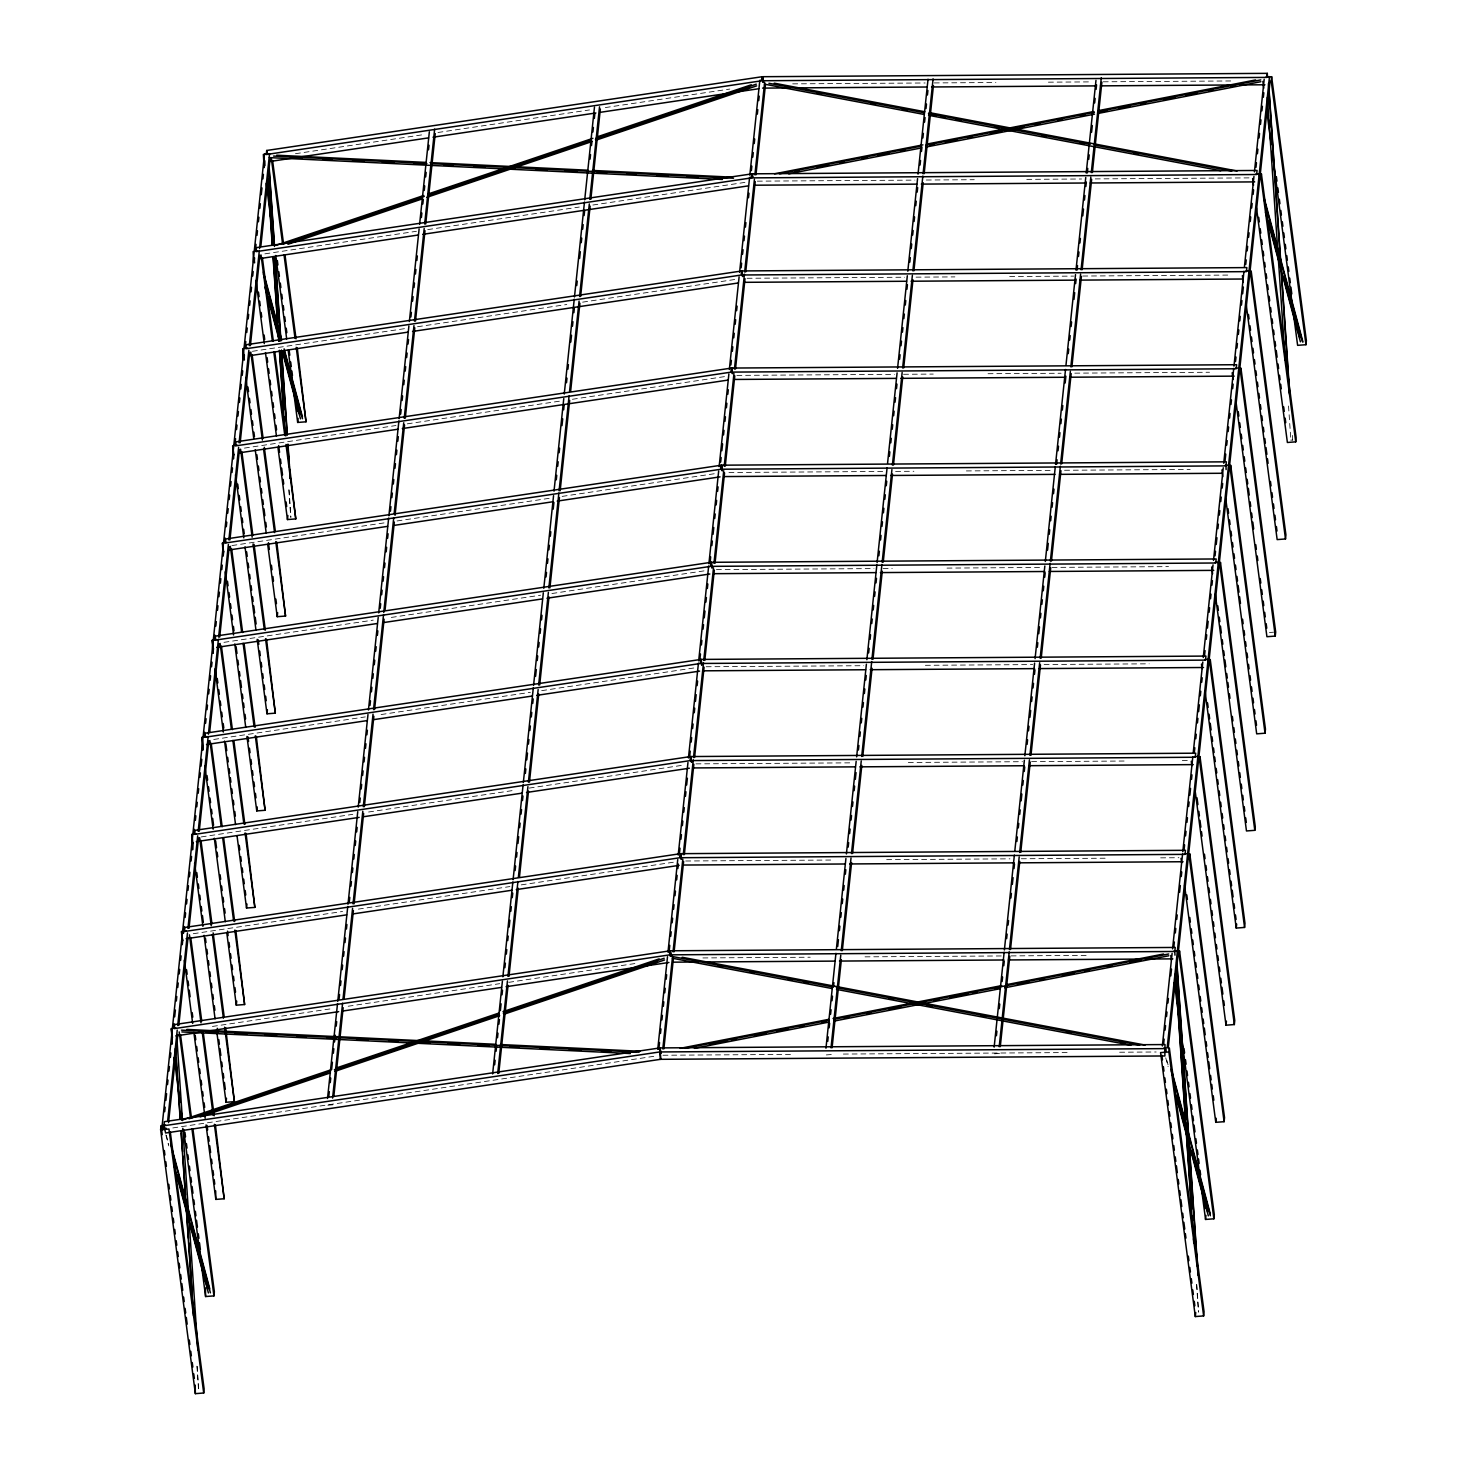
<?xml version="1.0" encoding="UTF-8"?>
<svg xmlns="http://www.w3.org/2000/svg" width="1467" height="1467" viewBox="0 0 1467 1467"><rect width="100%" height="100%" fill="white"/><g stroke="black" fill="none" stroke-linecap="round" stroke-linejoin="round"><path stroke-width="0.75" stroke-dasharray="5 3.75" d="M295.472 153.705L424.403 134.506M437.973 132.488L589.514 109.933M605.339 107.568L729.741 89.065M264.885 253.846L416.426 231.291M427.741 229.604L579.282 207.049M592.851 205.032L746.648 182.146M252.397 351.31L406.194 328.425M417.508 326.738L566.794 304.513M582.619 302.147L736.416 279.262M244.421 448.095L395.962 425.54M407.276 423.853L561.091 400.949M572.387 399.281L726.202 376.377M231.933 545.559L385.748 522.655M397.044 520.968L550.858 498.083M562.154 496.396L715.969 473.493M223.974 642.344L373.241 620.119M391.341 617.424L540.626 595.199M551.922 593.512L705.737 570.626M213.742 739.46L365.283 716.905M381.108 714.539L530.394 692.314M541.69 690.645L695.505 667.742M201.236 836.923L352.777 814.35M368.62 812.003L513.377 790.456M529.202 788.091L683.017 765.206M193.277 933.709L342.563 911.484M358.388 909.118L509.929 886.563M521.243 884.876L675.04 861.991M212.44 1026.442L332.331 1008.599M348.156 1006.234L499.697 983.679M508.737 982.34L635.413 963.489M172.813 1127.94L654.575 1056.222M1290.667 440.118L1292.867 440.137M1269.432 632.515L1273.594 632.185M826.306 1054.92L831.367 1054.535M327.875 1105.201L332.936 1104.798M994.498 1053.801L999.559 1053.416M792.693 83.857L925.127 82.977M934.259 82.922L995.891 82.519M1048.41 82.17L1091.796 81.877M1103.221 81.804L1233.362 80.942M757.339 181.156L914.895 180.111M926.3 180.019L974.253 179.708M1026.772 179.359L1081.564 178.992M1095.262 178.901L1250.526 177.874M747.106 278.272L904.662 277.226M916.068 277.153L954.889 276.896M1009.681 276.53L1073.624 276.108M1082.756 276.034L1231.161 275.062M736.874 375.387L894.43 374.342M903.562 374.287L933.25 374.085M988.043 373.718L1061.099 373.241M1074.798 373.15L1209.523 372.251M728.934 472.502L884.198 471.457M895.603 471.384L913.886 471.274M966.386 470.925L1053.159 470.339M1064.565 470.265L1190.159 469.44M716.428 569.636L873.965 568.591M883.097 568.518L892.229 568.462M947.022 568.096L1040.653 567.472M1052.059 567.399L1168.502 566.629M706.195 666.752L863.733 665.706M925.384 665.303L1032.695 664.588M1044.119 664.514L1149.138 663.817M695.963 763.867L851.227 762.84M908.311 762.473L1022.462 761.703M1031.594 761.648L1127.5 761.006M1182.292 760.639L1189.15 760.603M685.731 861.001L831.862 860.029M886.655 859.662L1009.956 858.837M1021.362 858.763L1108.135 858.195M1160.654 857.847L1178.918 857.718M702.895 957.933L810.206 957.217M865.017 956.851L1001.998 955.952M1011.13 955.897L1086.479 955.384M662.974 1055.25L790.841 1054.406M843.36 1054.058L1067.114 1052.572M1119.633 1052.224L1156.161 1051.986M1166.87 1060.421L1168.062 1064.822M1165.733 1057.817L1168.099 1066.601M166.339 1135.311L168.723 1144.095M165.808 1134.908L168.76 1145.874M1292.354 435.406L1292.665 439.972M1288.539 406.011L1290.868 440.302M1196.779 1284.67L1198.649 1312.103M1196.559 1284.505L1198.429 1311.938M289.072 489.96L290.943 517.374M288.852 489.795L290.723 517.209M197.146 1366.327L198.705 1389.176M196.945 1366.162L198.485 1389.011"/><path stroke-width="1.5" d="M170.264 1131.772L204.133 1388.956L203.711 1393.008L195.368 1393.65L160.618 1129.7L161.04 1125.647L162.232 1134.669M253.131 251.554L253.589 262.373M162.764 1129.773L162.177 1125.317L264.482 154.108L267.856 153.852M164.671 1111.711L165.148 1107.182M165.863 1100.415L166.578 1093.63M167.513 1084.59L167.99 1080.079M168.943 1071.038L169.42 1066.527M170.374 1057.487L170.85 1052.976M171.804 1043.936L172.281 1039.425M173.473 1028.129L173.95 1023.618M174.665 1016.833L175.38 1010.066M176.315 1001.026L176.792 996.515M177.745 987.474L178.222 982.963M179.176 973.923L179.652 969.412M180.606 960.372L181.083 955.861M182.275 944.565L182.752 940.054M183.467 933.269L184.182 926.502M185.135 917.462L185.594 912.951M186.547 903.91L187.024 899.399M187.978 890.359L188.454 885.848M189.408 876.808L189.885 872.297M191.077 861.001L191.554 856.471M192.269 849.705L192.984 842.92M193.937 833.898L194.414 829.368M195.349 820.346L195.826 815.817M196.78 806.795L197.256 802.266M198.21 793.244L198.687 788.714M199.879 777.418L200.356 772.907M201.071 766.141L201.786 759.356M203.216 745.804L202.739 750.315L201.969 737.168L203.161 746.19M204.17 736.764L204.628 732.253M205.582 723.213L206.058 718.702M207.012 709.661L207.489 705.15M208.681 693.854L209.158 689.343M210.111 680.303L210.588 675.792M211.541 666.752L212.018 662.24M212.972 653.2L213.448 648.689M214.384 639.649L214.86 635.138M215.814 626.097L216.291 621.586M217.483 610.29L217.96 605.761M218.913 596.739L219.39 592.21M220.343 583.188L220.82 578.658M221.774 569.636L222.251 565.107M223.662 551.555L223.186 556.085L222.434 542.918L223.626 551.94M224.616 542.533L225.093 538.004M226.285 526.726L226.762 522.197M227.715 513.175L228.192 508.646M229.145 499.605L229.622 495.094M230.576 486.054L231.053 481.543M232.006 472.502L232.483 467.991M233.895 454.44L233.418 458.951L232.666 445.803L233.858 454.825M235.087 443.144L235.564 438.633M236.517 429.593L236.994 425.082M237.947 416.041L238.424 411.53M239.378 402.49L239.855 397.979M240.808 388.938L241.285 384.427M242.22 375.387L242.697 370.876M243.889 359.58L244.366 355.069M245.319 346.029L245.796 341.518M246.749 332.477L247.226 327.966M248.18 318.926L248.656 314.415M249.61 305.374L250.087 300.863M251.04 291.823L251.499 287.312M252.691 276.016L253.168 271.487M254.121 262.465L254.598 257.935M255.551 248.913L256.028 244.384M256.982 235.362L257.459 230.832M258.412 221.81L258.889 217.281M259.842 208.259L260.319 203.73M261.254 194.708L261.97 187.923M262.923 178.882L263.4 174.371M264.83 160.82L264.115 167.605L263.363 154.438L267.526 154.108L266.701 150.478L762.051 76.742L763.262 82.189M163.974 1125.739L164.396 1121.687L659.728 1047.951L660.939 1059.266L165.606 1133.001L163.974 1125.739L659.306 1052.004M266.701 150.478L266.279 154.53L761.611 80.795L762.051 76.742M167.715 1120.403L177.232 1030.054M177.709 1025.543L187.464 932.939M187.941 928.428L197.697 835.823M198.173 831.294L208.167 736.434M208.406 734.178L218.4 639.319M218.638 637.063L228.394 544.459M228.87 539.929L238.626 447.343M239.103 442.814L248.858 350.21M249.317 345.699L259.311 250.839M259.549 248.583L269.543 153.705M168.54 1122.603L177.819 1034.51M178.772 1025.488L188.051 937.395M189.005 928.354L198.522 838.024M199.237 831.239L208.754 740.89M209.708 731.868L218.986 643.775M219.702 637.008L229.219 546.659M229.934 539.874L239.451 449.525M240.166 442.759L249.683 352.41M250.38 345.644L259.897 255.295M260.851 246.254L270.13 158.179M195.368 1393.65L195.203 1385.086M192.984 1129.407L214.365 1291.84L213.944 1295.893L205.6 1296.535L205.435 1287.971M215.392 1124.786L224.176 1198.759L215.832 1199.401L215.667 1190.856M225.625 1027.652L234.39 1101.644L226.065 1102.285L226.486 1098.233M235.839 930.536L244.622 1004.528L236.297 1005.17L236.719 1001.117M246.071 833.421L254.855 907.395L246.529 908.036L246.951 904.002M256.303 736.306L265.087 810.279L256.762 810.921L257.183 806.887M266.536 639.172L275.319 713.164L266.994 713.806L267.416 709.753M276.768 542.057L285.552 616.048L277.226 616.69L277.648 612.638M287 444.941L295.784 518.915L287.459 519.556L287.88 515.522M297.233 347.807L306.016 421.799L297.673 422.441L298.113 418.388M327.526 1098.471L337.52 1003.611M337.758 1001.356L347.752 906.496M347.991 904.24L357.746 811.636M358.223 807.107L367.979 714.502M368.455 709.991L378.211 617.387M378.688 612.876L388.663 518.016M388.902 515.742L398.896 420.882M399.134 418.627L408.89 326.022M409.366 321.511L419.122 228.907M419.599 224.396L429.354 131.792M328.828 1096.161L329.305 1091.631M330.258 1082.609L330.735 1078.08M331.689 1069.058L332.386 1062.273M333.339 1053.251L333.816 1048.722M334.531 1041.955L335.246 1035.17M336.2 1026.148L336.676 1021.619M339.06 999.045L339.537 994.516M340.491 985.494L340.967 980.965M342.141 969.669L342.618 965.158M343.571 956.117L344.048 951.606M345.002 942.566L345.478 938.055M346.432 929.014L346.909 924.503M349.293 901.912L349.769 897.401M350.961 886.105L351.42 881.594M352.373 872.553L352.85 868.042M353.804 859.002L354.28 854.491M355.234 845.45L355.711 840.939M356.664 831.899L357.141 827.388M359.763 802.541L360.24 798.011M361.175 788.989L361.652 784.46M362.606 775.438L363.082 770.909M364.036 761.886L364.513 757.357M365.466 748.335L365.943 743.806M366.897 734.784L367.373 730.254M369.977 705.407L370.454 700.896M371.408 691.856L371.885 687.345M372.838 678.304L373.315 673.793M374.268 664.753L374.745 660.242M375.699 651.201L376.175 646.69M377.367 635.394L377.844 630.883M380.21 608.292L380.686 603.781M381.64 594.74L382.117 590.229M383.07 581.189L383.547 576.678M384.501 567.637L384.977 563.126M386.169 551.83L386.646 547.319M387.6 538.279L388.077 533.768M390.442 511.176L390.919 506.665M391.872 497.625L392.349 493.095M393.303 484.073L393.779 479.544M394.971 468.266L395.448 463.737M396.402 454.715L396.879 450.186M397.832 441.164L398.29 436.634M400.674 414.061L401.151 409.531M402.105 400.509L402.581 395.98M403.773 384.684L404.25 380.173M405.204 371.133L405.681 366.622M406.634 357.581L407.111 353.07M408.046 344.03L408.523 339.519M410.907 316.927L411.383 312.416M412.575 301.12L413.052 296.609M414.006 287.569L414.483 283.058M415.436 274.017L415.913 269.506M416.866 260.466L417.325 255.955M421.377 217.556L421.854 213.027M422.808 204.005L423.285 199.475M424.238 190.453L424.715 185.924M425.668 176.902L426.145 172.373M428.511 149.799L428.987 145.27M332.587 1098.086L342.581 1003.226M343.058 998.697L352.575 908.366M353.052 903.837L362.807 811.233M363.284 806.722L373.04 714.117M373.517 709.606L383.51 614.746M383.749 612.472L393.743 517.613M394.22 513.102L403.737 422.753M404.214 418.242L413.969 325.637M414.446 321.126L424.183 228.522M424.66 223.993L434.654 129.133M333.889 1095.776L343.168 1007.682M344.122 998.642L353.4 910.567M354.115 903.782L363.633 813.433M364.348 806.667L373.865 716.318M374.58 709.533L384.097 619.202M385.051 610.162L394.33 522.069M395.045 515.302L404.562 424.953M405.277 418.187L414.794 327.838M415.491 321.053L425.008 230.704M425.723 223.938L435.241 133.589M492.637 1073.899L502.392 981.295M502.869 976.784L512.863 881.905M513.102 879.65L523.096 784.79M523.334 782.534L533.328 687.675M533.566 685.419L543.322 592.815M543.799 588.285L553.554 495.681M554.013 491.17L563.768 398.566M564.245 394.055L574.239 299.195M574.477 296.921L584.471 202.061M584.71 199.805L594.465 107.201M494.654 1064.804L495.131 1060.293M496.084 1051.252L496.561 1046.741M497.515 1037.701L497.973 1033.19M498.927 1024.149L499.403 1019.638M500.357 1010.598L501.072 1003.813M502.026 994.791L502.503 990.262M504.886 967.688L505.363 963.159M506.317 954.137L506.793 949.607M507.729 940.585L508.205 936.056M509.159 927.034L509.874 920.249M510.828 911.209L511.305 906.698M512.258 897.657L512.735 893.146M515.119 870.554L515.595 866.043M516.549 857.003L517.007 852.492M517.961 843.452L518.676 836.685M519.63 827.645L520.107 823.134M521.06 814.093L521.537 809.582M522.49 800.542L522.967 796.031M525.351 773.439L525.828 768.928M526.763 759.888L527.478 753.121M528.432 744.081L528.909 739.57M529.862 730.529L530.339 726M531.292 716.978L531.769 712.449M532.723 703.427L533.199 698.897M535.583 676.324L536.28 669.539M537.234 660.517L537.711 655.987M538.664 646.965L539.141 642.436M540.094 633.414L540.571 628.885M541.525 619.863L542.001 615.333M546.036 576.934L546.513 572.423M547.466 563.383L547.943 558.872M548.896 549.832L549.373 545.321M550.327 536.28L550.803 531.769M553.187 509.177L553.903 502.411M556.268 479.819L556.745 475.308M557.698 466.268L558.175 461.757M559.129 452.716L559.605 448.205M561.989 425.613L562.705 418.829M563.658 409.806L564.117 405.277M566.5 382.704L566.977 378.174M567.931 369.152L568.407 364.623M570.791 342.049L571.507 335.265M572.46 326.224L572.937 321.713M573.872 312.673L574.349 308.162M576.733 285.57L577.209 281.059M579.593 258.467L580.309 251.701M581.262 242.66L581.739 238.149M582.692 229.109L583.151 224.598M584.104 215.557L584.581 211.046M590.064 159.096L590.541 154.585M591.494 145.545L591.971 141.034M592.906 131.993L593.383 127.464M594.337 118.442L594.813 113.913M497.698 1073.514L507.454 980.91M507.93 976.38L517.924 881.52M518.401 877.009L527.918 786.66M528.395 782.149L538.151 689.545M538.627 685.016L548.383 592.411M548.86 587.9L558.854 493.04M559.092 490.785L569.086 395.925M569.563 391.396L579.08 301.065M579.557 296.536L589.312 203.931M589.789 199.42L599.526 106.816M498.762 1073.441L508.04 985.366M508.994 976.325L518.273 888.232M519.465 876.954L528.505 791.116M529.459 782.076L538.737 694.001M539.691 684.961L548.97 596.886M549.923 587.845L559.44 497.496M560.156 490.73L569.673 400.381M570.626 391.341L579.905 303.247M580.62 296.481L590.137 206.132M590.834 199.365L600.351 109.016M657.748 1049.327L667.503 956.722M667.98 952.193L677.736 859.589M678.212 855.078L687.968 762.473M688.445 757.962L698.439 663.084M698.677 660.828L708.671 565.969M708.909 563.713L718.665 471.109M719.142 466.598L728.879 373.993M729.356 369.464L739.111 276.86M739.588 272.349L749.582 177.489L752.956 177.232M749.82 175.233L759.814 80.373L763.188 80.098M658.811 1049.253L659.527 1042.487M660.48 1033.446L660.957 1028.935M661.91 1019.895L662.387 1015.384M663.341 1006.344L663.799 1001.833M664.753 992.792L665.229 988.281M666.183 979.241L666.66 974.73M669.044 952.138L669.759 945.353M670.712 936.331L671.189 931.802M672.143 922.78L672.62 918.25M673.555 909.228L674.031 904.699M674.985 895.677L675.462 891.147M676.654 879.87L677.131 875.341M677.846 868.574L678.322 864.045M679.514 852.767L679.991 848.238M680.945 839.197L681.422 834.686M682.375 825.646L682.833 821.135M683.787 812.095L684.264 807.583M685.456 796.288L685.933 791.777M686.648 784.992L687.363 778.225M689.747 755.633L690.223 751.122M691.177 742.082L691.654 737.571M692.589 728.531L693.066 724.02M694.258 712.724L694.735 708.213M695.45 701.428L696.165 694.661M697.118 685.621L697.595 681.11M699.979 658.518L700.456 654.007M701.391 644.967L701.868 640.456M703.06 629.16L703.537 624.63M704.252 617.864L704.967 611.079M705.92 602.057L706.397 597.527M707.351 588.505L707.827 583.976M710.211 561.403L710.67 556.873M711.862 545.577L712.339 541.066M713.054 534.3L713.769 527.515M714.722 518.474L715.199 513.963M716.153 504.923L716.63 500.412M717.583 491.372L718.06 486.861M720.664 462.013L721.141 457.502M721.856 450.717L722.571 443.951M723.524 434.91L724.001 430.399M724.955 421.359L725.432 416.848M726.385 407.808L726.862 403.297M727.815 394.256L728.292 389.745M730.896 364.898L731.373 360.369M732.326 351.346L732.803 346.817M733.757 337.795L734.233 333.266M735.187 324.244L735.664 319.714M736.617 310.692L737.094 306.163M741.128 267.783L741.605 263.253M742.559 254.231L743.035 249.702M743.989 240.661L744.466 236.15M745.419 227.11L745.896 222.599M748.5 197.752L748.977 193.241M751.361 170.649L751.837 166.138M752.791 157.097L753.268 152.586M754.221 143.546L754.698 139.035M757.32 114.188L757.797 109.677M758.732 100.636L759.209 96.125M690.425 756.587L690.003 760.639L194.671 834.375L195.093 830.34L690.425 756.587L691.654 762.033M700.658 659.472L700.236 663.524L204.903 737.259L205.325 733.207L700.658 659.472L701.886 664.918M710.89 562.356L710.468 566.409L215.136 640.144L215.557 636.091L710.89 562.356L712.118 567.802M721.122 465.241L720.7 469.275L225.368 543.01L225.79 538.976L721.122 465.241L722.351 470.669M731.355 368.107L730.933 372.16L235.582 445.895L236.022 441.842L731.355 368.107L732.565 373.553M741.587 270.992L741.165 275.044L245.814 348.779L246.254 344.727L741.587 270.992L742.797 276.438M751.819 173.876L751.379 177.91L256.047 251.646L256.487 247.611L751.819 173.876L752.626 177.507L752.479 173.821L1257.072 170.465L1256.651 174.518L752.058 177.874L752.479 173.821M659.967 1051.949L660.407 1047.915L1165 1044.559L1164.871 1055.965L660.278 1059.321L659.967 1051.949L1164.578 1048.612M691.085 756.55L690.664 760.584L1195.275 757.247L1195.697 753.194L691.085 756.55L691.324 762.07M701.318 659.417L700.896 663.469L1205.507 660.113L1205.929 656.079L701.318 659.417L701.556 664.936M711.55 562.301L711.128 566.354L1215.74 562.998L1216.161 558.964L711.55 562.301L711.77 567.821M721.782 465.186L721.361 469.22L1225.954 465.883L1226.394 461.83L721.782 465.186L722.002 470.705M732.015 368.052L731.593 372.105L1236.186 368.767L1236.626 364.715L732.015 368.052L732.235 373.572M742.247 270.937L741.825 274.989L1246.418 271.633L1246.858 267.599L742.247 270.937L742.467 276.456M762.712 76.706L762.29 80.74L1266.883 77.403L1267.305 73.35L762.712 76.706L762.932 82.225M662.809 1048.923L672.564 956.319M673.041 951.808L682.797 859.204M683.274 854.693L693.268 759.814M693.506 757.559L703.5 662.699M703.738 660.443L713.494 567.839M713.971 563.328L723.726 470.724M724.203 466.194L733.958 373.59M734.435 369.079L744.429 274.219M744.668 271.963L754.423 179.359M754.9 174.848L764.655 82.244M663.873 1048.868L673.39 958.519M674.105 951.753L683.622 861.404M684.337 854.619L693.854 764.289M694.569 757.504L704.087 667.155M704.802 660.388L714.319 570.04M715.034 563.255L724.551 472.924M725.266 466.139L734.784 375.79M735.499 369.024L745.016 278.675M745.731 271.908L755.248 181.56M755.963 174.775L765.481 84.426M825.958 1048.208L835.933 953.348M836.41 948.819L845.927 858.47M846.404 853.959L856.16 761.355M856.636 756.844L866.392 664.239M866.869 659.71L876.863 564.85M877.101 562.595L887.095 467.735M887.572 463.224L897.089 372.875M897.566 368.364L907.321 275.759M907.798 271.23L917.553 178.626M918.03 174.115L928.024 79.255M827.718 1041.368L828.195 1036.857M829.148 1027.817L829.625 1023.306M830.579 1014.265L831.055 1009.754M832.009 1000.714L832.486 996.203M833.439 987.163L833.916 982.652M837.712 946.508L838.427 939.724M839.381 930.701L839.857 926.172M840.811 917.15L841.288 912.621M842.241 903.599L842.718 899.069M843.672 890.047L844.148 885.518M845.34 874.222L845.817 869.711M848.183 847.119L848.659 842.608M849.613 833.568L850.09 829.057M851.043 820.016L851.52 815.505M852.474 806.465L852.95 801.954M854.142 790.658L854.619 786.147M855.334 779.362L856.031 772.596M858.415 750.004L858.892 745.493M859.845 736.452L860.322 731.941M861.276 722.901L861.752 718.39M862.944 707.094L863.421 702.565M864.375 693.543L864.833 689.013M865.787 679.991L866.263 675.462M868.647 652.888L869.124 648.359M870.078 639.337L870.554 634.808M871.746 623.53L872.223 619.001M873.177 609.96L873.654 605.449M874.589 596.409L875.065 591.898M876.019 582.857L876.496 578.346M878.88 555.755L879.356 551.244M880.548 539.948L881.025 535.437M881.979 526.396L882.456 521.885M883.409 512.845L883.867 508.334M884.821 499.293L885.298 494.782M886.251 485.742L886.728 481.231M889.35 456.384L889.827 451.873M890.781 442.832L891.258 438.321M892.211 429.281L892.688 424.77M893.623 415.729L894.1 411.218M895.053 402.178L895.53 397.667M896.484 388.627L896.96 384.116M899.583 359.268L900.06 354.739M901.013 345.717L901.49 341.188M902.443 332.165L902.902 327.636M903.855 318.614L904.332 314.085M905.286 305.063L905.762 300.533M906.954 289.237L907.431 284.726M909.815 262.135L910.292 257.624M911.245 248.583L911.722 244.072M912.657 235.032L913.134 230.521M914.088 221.48L914.564 216.969M915.756 205.673L916.233 201.162M917.187 192.122L917.664 187.611M920.047 165.019L920.524 160.508M921.459 151.468L921.936 146.957M922.89 137.916L923.366 133.405M924.558 122.109L925.035 117.58M925.989 108.558L926.466 104.029M927.419 95.007L927.896 90.477M831.019 1047.805L840.774 955.2M841.251 950.689L851.007 858.085M851.483 853.574L861.239 760.97M861.716 756.44L871.71 661.58M871.93 659.325L881.924 564.465M882.162 562.209L891.918 469.605M892.394 465.094L902.15 372.49M902.627 367.96L912.382 275.356M912.859 270.845L922.853 175.985M923.091 173.729L933.085 78.87M832.082 1047.75L841.361 959.675M842.315 950.634L851.593 862.541M852.547 853.519L861.826 765.426M862.779 756.385L872.058 668.31M872.993 659.27L882.272 571.176M883.226 562.154L892.504 474.061M893.458 465.021L902.737 376.946M903.69 367.905L912.969 279.812M913.923 270.79L923.201 182.697M924.155 173.656L933.434 85.581M994.149 1047.09L1004.143 952.23M1004.382 949.974L1014.375 855.096M1014.852 850.585L1024.369 760.236M1024.846 755.725L1034.602 663.121M1035.079 658.61L1044.834 566.005M1045.311 561.476L1055.305 466.616M1055.543 464.361L1065.519 369.501M1065.996 364.99L1075.513 274.641M1075.989 270.111L1085.745 177.507M1086.222 172.996L1095.977 80.392M996.405 1035.739L996.882 1031.209M999.265 1008.636L999.742 1004.106M1002.108 981.533L1002.584 977.004M1003.776 965.708L1004.253 961.197M1006.637 938.605L1007.114 934.094M1008.067 925.054L1008.544 920.543M1010.91 897.951L1011.386 893.44M1012.34 884.399L1013.055 877.633M1014.009 868.592L1014.486 864.081M1016.869 841.49L1017.346 836.979M1018.3 827.938L1018.776 823.427M1019.712 814.387L1020.188 809.876M1021.142 800.835L1021.857 794.069M1022.811 785.028L1023.288 780.517M1024.241 771.477L1024.718 766.966M1027.102 744.374L1027.578 739.845M1028.514 730.823L1028.99 726.293M1029.944 717.271L1030.659 710.486M1031.613 701.464L1032.09 696.935M1033.043 687.913L1033.52 683.384M1034.473 674.362L1034.95 669.832M1037.334 647.259L1037.811 642.729M1038.746 633.707L1039.461 626.922M1040.415 617.882L1040.892 613.371M1041.845 604.331L1042.322 599.82M1043.275 590.779L1043.752 586.268M1044.706 577.228L1045.182 572.717M1047.548 550.125L1048.263 543.358M1049.217 534.318L1049.694 529.807M1050.647 520.767L1051.124 516.256M1052.077 507.215L1052.554 502.704M1053.508 493.664L1053.984 489.153M1056.607 464.305L1057.065 459.776M1058.019 450.754L1058.496 446.225M1059.449 437.203L1059.926 432.673M1060.879 423.651L1061.356 419.122M1062.31 410.1L1062.786 405.57M1065.17 382.997L1065.886 376.212M1068.251 353.62L1068.728 349.109M1069.681 340.069L1070.158 335.558M1071.112 326.518L1071.588 322.006M1073.972 299.415L1074.688 292.648M1075.623 283.608L1076.1 279.097M1077.053 270.056L1077.53 265.545M1078.483 256.505L1078.96 251.994M1079.914 242.954L1080.39 238.443M1082.774 215.851L1083.49 209.084M1084.443 200.044L1084.92 195.533M1085.855 186.492L1086.332 181.981M1087.285 172.941L1087.762 168.43M1088.716 159.39L1089.192 154.879M1091.576 132.287L1092.292 125.502M1094.657 102.928L1095.134 98.399M1096.087 89.377L1096.564 84.848M999.21 1046.704L1009.204 951.826M1009.443 949.571L1019.198 856.966M1019.675 852.455L1029.431 759.851M1029.907 755.34L1039.663 662.736M1040.14 658.206L1050.134 563.346M1050.372 561.091L1060.366 466.231M1060.604 463.975L1070.36 371.371M1070.837 366.842L1080.592 274.237M1081.069 269.726L1090.825 177.122M1091.301 172.611L1101.295 77.751M1000.274 1046.631L1009.791 956.282M1010.506 949.516L1019.785 861.422M1020.739 852.4L1030.256 762.051M1030.971 755.267L1040.488 664.936M1041.203 658.151L1050.72 567.802M1051.436 561.036L1060.953 470.687M1061.668 463.902L1071.185 373.572M1071.9 366.787L1081.417 276.438M1082.133 269.671L1091.65 179.322M1092.365 172.556L1101.882 82.207M1162.359 1045.971L1172.115 953.367M1172.573 948.856L1182.567 853.996M1182.805 851.722L1192.799 756.862M1193.276 752.351L1202.793 662.002M1203.27 657.491L1213.026 564.887M1213.502 560.357L1223.258 467.753M1223.735 463.242L1233.729 368.382M1233.967 366.127L1243.961 271.267M1244.438 266.737L1253.955 176.407M1254.432 171.877L1264.187 79.273M1163.661 1043.66L1164.12 1039.131M1165.073 1030.109L1165.55 1025.58M1166.503 1016.558L1166.98 1012.028M1167.934 1003.006L1168.41 998.477M1170.794 975.885L1171.51 969.119M1173.875 946.527L1174.352 942.016M1175.305 932.975L1175.782 928.464M1176.736 919.424L1177.212 914.913M1179.596 892.321L1180.312 885.555M1181.265 876.514L1181.742 872.003M1184.107 849.411L1184.584 844.9M1185.538 835.86L1186.014 831.349M1186.968 822.309L1187.445 817.797M1188.637 806.502L1189.114 801.972M1189.829 795.206L1190.544 788.421M1191.497 779.399L1191.956 774.869M1194.34 752.296L1194.816 747.767M1195.77 738.745L1196.247 734.215M1197.439 722.919L1197.916 718.408M1198.631 711.642L1199.346 704.857M1200.299 695.816L1200.776 691.305M1201.711 682.265L1202.188 677.754M1204.572 655.162L1205.049 650.651M1206.241 639.355L1206.718 634.844M1207.433 628.059L1208.148 621.293M1209.101 612.252L1209.578 607.741M1210.532 598.701L1210.99 594.19M1211.944 585.15L1212.42 580.639M1215.043 555.791L1215.52 551.28M1216.235 544.495L1216.95 537.729M1217.903 528.688L1218.38 524.177M1219.334 515.137L1219.811 510.608M1220.746 501.586L1221.222 497.056M1222.176 488.034L1222.653 483.505M1225.037 460.931L1225.752 454.147M1226.705 445.124L1227.182 440.595M1228.136 431.573L1228.612 427.044M1229.566 418.022L1230.024 413.492M1230.978 404.47L1231.455 399.941M1232.647 388.645L1233.124 384.134M1235.507 361.542L1235.984 357.031M1236.938 347.991L1237.414 343.48M1238.368 334.439L1238.845 329.928M1239.78 320.888L1240.257 316.377M1241.449 305.081L1241.926 300.57M1242.641 293.785L1243.356 287.019M1245.74 264.427L1246.216 259.916M1247.17 250.875L1247.647 246.364M1248.582 237.324L1249.059 232.813M1250.251 221.517L1250.728 216.988M1251.681 207.966L1252.158 203.436M1253.111 194.414L1253.588 189.885M1255.972 167.311L1256.449 162.782M1257.402 153.76L1257.879 149.231M1259.053 137.935L1259.53 133.424M1260.483 124.383L1260.96 119.872M1261.913 110.832L1262.39 106.321M1263.344 97.28L1263.821 92.769M1174.81 951.478L1175.232 947.444L670.639 950.781L670.199 954.834L1174.81 951.478L1174.957 955.164M1168.245 1047.786L1270.074 81.088M1168.887 1051.967L1169.327 1047.915L1204.077 1311.883L1203.637 1315.917L1195.312 1316.559L1160.562 1052.609L1168.887 1051.967L1203.637 1315.917M1267.305 73.35L1267.47 77.036L1271.632 76.706L1271.192 80.758L1305.96 344.708L1297.617 345.35L1292.867 309.262M1195.312 1316.559L1195.733 1312.525M1213.869 1218.802L1179.12 954.852L1179.541 950.799L1214.309 1214.749L1213.869 1218.802L1205.544 1219.444L1205.966 1215.391M1224.101 1121.687L1189.352 857.718L1189.774 853.684L1224.523 1117.634L1224.101 1121.687L1215.776 1122.328L1216.198 1118.276M1234.334 1024.553L1199.584 760.603L1200.006 756.55L1234.756 1020.519L1234.334 1024.553L1226.009 1025.195L1226.43 1021.16M1244.566 927.437L1209.817 663.487L1210.238 659.435L1244.988 923.385L1244.566 927.437L1236.241 928.079L1236.663 924.027M1254.798 830.322L1255.22 826.269L1220.471 562.319L1220.049 566.354L1254.798 830.322L1246.473 830.964L1215.281 594.08M1265.031 733.207L1265.453 729.154L1230.703 465.186L1230.281 469.238L1265.031 733.207L1256.687 733.848L1225.807 499.202M1275.263 636.073L1275.685 632.039L1240.935 368.07L1240.514 372.123L1275.263 636.073L1266.92 636.715L1236.039 402.086M1285.495 538.957L1285.917 534.905L1251.168 270.955L1250.746 274.989L1285.495 538.957L1277.152 539.599L1246.272 304.971M1295.728 441.842L1296.15 437.789L1261.4 173.821L1260.978 177.874L1295.728 441.842L1287.384 442.484L1256.504 207.856M1305.96 344.708L1306.382 340.674L1271.632 76.706M670.107 956.099L670.932 955.145M276.089 245.374L423.651 195.514M427.979 194.047L592.888 138.32M597.234 136.853L751.287 84.793M283.259 244.017L424.293 196.358M428.639 194.891L591.366 139.897M595.712 138.43L756.275 84.169M296.004 240.496L419.672 198.705M430.528 195.038L510.809 167.898M517.319 165.698L588.927 141.492M595.437 139.31L749.49 87.231M287.972 244.274L422.496 198.815M426.842 197.348L591.733 141.621M596.079 140.154L756.642 85.875M181.853 1120.201L331.56 1069.608M335.906 1068.141L498.652 1013.147M502.979 1011.68L659.215 958.868M189.005 1118.844L330.038 1071.185M334.384 1069.718L499.293 1013.99M503.639 1012.523L664.203 958.244M203.913 1114.59L327.599 1072.78M338.455 1069.113L418.737 1041.992M425.247 1039.791L496.836 1015.586M503.346 1013.385L657.418 961.325M200.227 1116.9L330.423 1072.89M334.751 1071.423L499.66 1015.696M504.006 1014.229L664.569 959.968M774.521 173.821L922.908 144.866M927.401 143.986L1093.777 111.51M1098.27 110.648L1255.642 79.933M779.674 173.784L921.313 146.15M925.805 145.27L1094.419 112.354M1098.911 111.492L1260.776 79.896M794.857 171.657L799.35 170.777M817.339 167.275L828.58 165.074M839.821 162.892L844.314 162.012M862.303 158.491L866.795 157.629M878.036 155.429L889.277 153.228M900.518 151.046L905.011 150.166M929.748 145.343L934.241 144.463M945.481 142.262L956.722 140.08M967.963 137.88L972.456 136.999M990.445 133.497L1001.686 131.296M1019.675 127.794L1024.168 126.914M1035.409 124.713L1039.901 123.833M1057.89 120.331L1062.383 119.45M1080.372 115.948L1084.865 115.068M1098.361 112.427L1107.347 110.685M1118.588 108.485L1129.828 106.284M1141.069 104.102L1145.562 103.222M1163.551 99.701L1174.792 97.519M1186.033 95.318L1197.274 93.136M1208.515 90.936L1213.007 90.055M1230.996 86.553L1235.489 85.673M788.751 173.821L921.404 147.929M925.897 147.067L1094.51 114.151M1099.003 113.271L1260.868 81.694M680.193 1048.337L828.58 1019.382M833.073 1018.501L1001.686 985.604M1006.197 984.724L1163.569 954.008M685.346 1048.318L829.222 1020.225M833.733 1019.363L1168.704 953.99M709.515 1044.431L727.504 1040.928M731.996 1040.048L736.489 1039.168M754.478 1035.665L765.719 1033.465M776.96 1031.264L788.201 1029.082M799.442 1026.882L803.934 1026.001M821.923 1022.499L826.416 1021.619M844.405 1018.116L848.898 1017.236M866.887 1013.715L871.38 1012.835M889.369 1009.333L900.61 1007.132M934.332 1000.567L938.825 999.687M950.066 997.487L968.055 993.984M972.548 993.104L977.059 992.224M995.029 988.721L999.54 987.841M1017.511 984.32L1028.752 982.138M1039.993 979.938L1044.504 979.057M1062.475 975.555L1073.716 973.354M1084.957 971.172L1089.468 970.292M1107.438 966.771L1111.949 965.891M1129.92 962.389L1141.161 960.188M694.423 1048.355L829.313 1022.022M833.824 1021.142L1000.182 988.685M1004.675 987.804L1168.796 955.769M270.166 161.462L428.492 137.88M433.022 137.22L595.877 112.977M600.388 112.299L758.714 88.735M259.934 258.577L418.26 235.013M422.789 234.335L748.482 185.851M249.702 355.692L408.028 332.129M412.557 331.45L738.268 282.966M239.488 452.808L397.814 429.244M402.325 428.566L728.035 380.081M229.255 549.942L387.581 526.36M394.366 525.351L552.692 501.787M557.203 501.109L720.059 476.867M216.749 647.387L377.349 623.493M384.134 622.485L542.46 598.903M546.971 598.243L709.826 574M206.517 744.521L367.117 720.609M373.902 719.6L532.228 696.036M536.757 695.358L699.594 671.116M196.303 841.636L359.14 817.394M363.669 816.716L521.995 793.152M526.525 792.473L689.362 768.231M186.071 938.752L346.652 914.858M353.437 913.849L511.763 890.267M516.292 889.607L679.129 865.365M175.838 1035.885L200.704 1032.181M209.763 1030.824L338.675 1011.643M343.205 1010.965L501.531 987.401M506.06 986.723L668.915 962.48M1266.113 76.889L1269.487 76.632L1167.182 1047.841L1163.808 1048.098M254.249 251.224L257.624 250.967M1255.88 174.005L1259.254 173.748L1259.841 178.204M244.017 348.339L247.391 348.082M1245.648 271.138L1249.022 270.863L1249.609 275.338M233.785 445.473L237.159 445.198M1235.416 368.254L1238.79 367.997L1239.377 372.453M223.552 542.588L226.945 542.332M1225.183 465.369L1228.557 465.112L1229.144 469.568M213.32 639.704L216.713 639.447M1214.951 562.503L1218.325 562.228L1218.912 566.684M203.106 736.837L206.48 736.562M1204.719 659.618L1208.111 659.361L1208.698 663.817M192.874 833.953L196.248 833.696M1194.486 756.734L1197.879 756.477L1198.466 760.933M182.641 931.068L186.016 930.812M1184.272 853.849L1187.647 853.592L1188.233 858.048M172.409 1028.184L175.783 1027.927M1174.04 950.983L1177.414 950.726L1178.001 955.182M162.177 1125.317L165.551 1125.061M166.028 1128.16L164.029 1128.325L163.974 1126.528M160.618 1129.7L168.962 1129.04L203.711 1393.008M762.583 88.112L789.98 87.928M796.838 87.873L926.979 87.011M931.545 86.975L1095.941 85.893M1100.507 85.856L1232.94 84.976M1239.78 84.939L1264.902 84.774M754.625 185.209L916.747 184.127M921.313 184.109L1085.708 183.008M1090.274 182.99L1254.67 181.89M744.411 282.324L906.514 281.261M911.08 281.224L1075.476 280.142M1080.042 280.105L1242.164 279.023M734.178 379.458L896.282 378.376M900.848 378.339L1065.244 377.257M1069.81 377.221L1234.205 376.139M723.946 476.573L886.05 475.491M890.616 475.473L1055.011 474.373M1059.577 474.354L1221.699 473.273M713.714 573.689L875.817 572.625M880.383 572.588L1044.779 571.507M1049.345 571.47L1213.741 570.37M703.482 670.822L865.585 669.741M870.151 669.704L1034.547 668.622M1039.113 668.585L1203.508 667.503M693.249 767.938L855.353 766.856M859.919 766.838L1024.314 765.737M1028.88 765.701L1193.276 764.619M683.017 865.053L845.139 863.99M849.705 863.953L1014.1 862.853M1018.666 862.834L1183.062 861.734M672.785 962.169L697.907 962.004M704.747 961.967L834.906 961.105M839.472 961.068L1003.868 959.986M1008.434 959.95L1140.849 959.07M1145.415 959.051L1172.83 958.868M276.695 155.209L425.43 162.379M430.014 162.599L587.9 170.209M592.466 170.429L732.051 177.159M273.577 156.07L426.879 163.46M431.463 163.681L733.5 178.24M293.088 157.758L302.239 158.198M322.832 159.188L331.982 159.628M352.575 160.618L364.018 161.168M382.319 162.067L393.761 162.617M414.354 163.607L425.797 164.157M444.098 165.037L453.266 165.478M473.859 166.468L485.302 167.018M508.169 168.118L515.045 168.448M535.638 169.457L547.081 170.007M565.382 170.887L576.824 171.437M597.417 172.428L606.568 172.868M627.161 173.858L636.311 174.298M656.904 175.288L668.347 175.838M686.666 176.737L698.09 177.287M269.36 157.611L722.424 179.451M186.914 1029.412L495.828 1044.302M500.394 1044.522L639.979 1051.252M181.486 1030.146L639.135 1052.206M205.582 1032.071L214.732 1032.511M235.325 1033.502L246.768 1034.052M265.069 1034.932L276.511 1035.482M297.104 1036.472L306.255 1036.912M326.866 1037.921L336.016 1038.361M356.609 1039.351L368.052 1039.901M388.645 1040.892L397.795 1041.332M418.388 1042.322L429.831 1042.872M448.132 1043.752L459.574 1044.302M477.875 1045.201L489.318 1045.751M509.911 1046.741L519.061 1047.181M539.654 1048.171L548.823 1048.612M569.416 1049.602L580.859 1050.152M601.452 1051.142L610.602 1051.582M181.853 1031.924L630.352 1053.544M774.246 83.179L924.815 111.749M929.308 112.592L1237.158 170.997M768.928 83.289L923.972 112.702M928.464 113.546L1090.256 144.243M1094.749 145.086L1231.84 171.089M817.046 93.026L821.538 93.87M870.976 103.258L875.469 104.102M902.443 109.218L906.936 110.062M929.4 114.334L936.148 115.618M940.64 116.461L945.133 117.323M956.374 119.45L960.867 120.294M994.571 126.694L999.064 127.537M1041.753 135.642L1046.246 136.504M1079.95 142.886L1084.461 143.748M1133.899 153.118L1138.392 153.98M764.527 84.169L924.063 114.444M928.556 115.288L1220.691 170.704M682.173 957.273L1145.085 1045.072M672.344 956.521L831.899 986.796M836.392 987.639L1139.749 1045.182M718.225 965.836L722.718 966.68M749.692 971.796L754.185 972.658M787.889 979.039L792.382 979.901M803.623 982.028L808.115 982.872M889.002 998.22L893.495 999.082M927.217 1005.463L931.71 1006.325M981.148 1015.696L985.641 1016.558M1066.527 1031.906L1071.02 1032.75M1120.458 1042.12L1124.951 1042.982M672.436 958.263L831.991 988.52M836.483 989.381L1130.855 1045.219M1263.912 197.165L1302.971 342.049M1263.949 198.944L1302.421 341.628M1268.423 221.462L1279.664 263.161M1283.222 276.346L1299.799 337.813M1265.508 212.275L1300.422 341.793M1171.253 1069.058L1210.312 1213.942M1171.289 1070.837L1210.348 1215.721M1176.351 1095.556L1187.592 1137.255M1191.149 1150.421L1207.708 1211.889M1174.609 1090.751L1208.35 1215.868M263.382 272.055L281.737 340.106M284.103 348.871L302.44 416.94M263.418 273.834L281.187 339.684M284.14 350.668L302.495 418.718M267.893 296.352L279.739 340.252M282.691 351.236L299.855 414.886M264.977 287.147L279.188 339.849M282.141 350.815L300.497 418.865M170.722 1143.948L209.781 1288.833M172.538 1152.31L210.404 1292.812M176.994 1174.829L187.061 1212.145M190.013 1223.13L207.782 1288.98M174.078 1165.642L187.098 1213.924M188.289 1218.325L208.406 1292.959M680.596 855.536L681.422 859.167M670.382 952.651L671.189 956.282M660.15 1049.767L660.957 1053.398M1267.745 111.199L1268.35 115.71M1268.937 120.221L1269.835 126.987M1276.363 176.627L1276.95 181.138M1277.849 187.904L1278.435 192.415M1279.334 199.182L1279.921 203.693M1280.819 210.459L1281.406 214.971M1282.305 221.737L1282.891 226.248M1283.79 233.015L1284.377 237.526M1285.275 244.292L1285.862 248.803M1286.761 255.588L1287.348 260.099M1288.246 266.866L1288.833 271.377M1289.731 278.143L1290.318 282.654M1290.923 287.165L1291.804 293.932M1295.379 320.998L1295.966 325.509M1262.867 81.4L1263.765 88.167M1266.736 110.722L1271.192 144.573M1272.072 151.339L1273.558 162.617M1274.163 167.128L1292.28 304.751M1258.704 217.336L1259.309 221.847M1260.19 228.614L1260.795 233.125M1261.675 239.891L1262.28 244.402M1263.16 251.187L1263.747 255.698M1264.646 262.465L1265.232 266.976M1266.131 273.742L1266.718 278.253M1267.616 285.02L1268.203 289.531M1269.102 296.297L1269.688 300.808M1270.587 307.575L1271.174 312.086M1272.072 318.852L1272.659 323.363M1273.558 330.148L1274.145 334.659M1275.043 341.426L1275.63 345.937M1276.235 350.448L1277.115 357.215M1278.014 363.981L1278.601 368.492M1279.499 375.259L1280.086 379.77M1280.691 384.281L1281.278 388.792M1283.662 406.854L1284.248 411.365M1285.147 418.132L1285.734 422.643M1252.635 178.516L1253.533 185.282M1248.472 314.451L1249.077 318.962M1249.957 325.747L1250.562 330.258M1251.443 337.025L1252.048 341.536M1252.928 348.302L1253.533 352.814M1254.413 359.58L1255.018 364.091M1255.899 370.858L1256.504 375.369M1257.384 382.135L1257.989 386.646M1258.869 393.413L1259.475 397.924M1260.355 404.709L1260.96 409.22M1261.84 415.986L1262.427 420.497M1263.325 427.264L1263.912 431.775M1264.811 438.541L1265.398 443.052M1266.003 447.563L1266.883 454.33M1267.488 458.841L1268.075 463.352M1270.459 481.414L1271.045 485.925M1271.944 492.692L1272.531 497.203M1273.429 503.97L1274.016 508.481M1274.915 515.247L1275.501 519.758M1276.4 526.525L1276.987 531.036M1242.402 275.631L1243.301 282.416M1238.24 411.585L1238.845 416.096M1239.725 422.863L1240.33 427.374M1241.21 434.14L1241.816 438.651M1242.696 445.418L1243.301 449.929M1244.181 456.695L1244.786 461.206M1245.666 467.973L1246.272 472.484M1247.152 479.269L1247.757 483.78M1248.344 488.291L1249.242 495.057M1250.122 501.824L1250.728 506.335M1251.608 513.102L1252.213 517.613M1252.8 522.124L1253.698 528.89M1255.77 544.679L1256.357 549.19M1257.256 555.975L1257.842 560.486M1260.226 578.53L1260.813 583.041M1261.712 589.807L1262.298 594.318M1263.197 601.085L1263.784 605.596M1264.682 612.362L1265.269 616.873M1266.168 623.64L1266.755 628.169M1232.17 372.765L1233.069 379.531M1228.007 508.701L1228.612 513.212M1229.493 519.978L1230.098 524.489M1230.978 531.256L1231.583 535.767M1232.463 542.533L1233.069 547.044M1233.949 553.829L1234.554 558.34M1235.434 565.107L1236.039 569.618M1236.919 576.384L1237.525 580.895M1238.111 585.406L1239.01 592.173M1239.597 596.684L1240.495 603.45M1242.567 619.239L1243.154 623.75M1244.053 630.535L1244.639 635.046M1245.538 641.812L1246.125 646.324M1247.023 653.09L1247.61 657.601M1248.509 664.368L1249.095 668.879M1249.994 675.645L1250.581 680.156M1251.479 686.923L1252.066 691.434M1252.965 698.2L1253.552 702.73M1254.45 709.496L1255.037 714.007M1255.935 720.774L1256.522 725.285M1221.938 469.88L1222.836 476.647M1217.775 605.816L1218.38 610.327M1219.26 617.094L1219.866 621.605M1220.452 626.134L1221.351 632.9M1222.231 639.667L1222.836 644.178M1223.716 650.945L1224.322 655.456M1224.908 659.967L1225.807 666.733M1226.687 673.5L1227.292 678.011M1227.879 682.522L1228.484 687.033M1229.364 693.799L1229.969 698.31M1232.335 716.373L1232.94 720.884M1233.82 727.65L1234.425 732.161M1235.306 738.928L1235.911 743.439M1236.791 750.205L1237.378 754.716M1238.276 761.483L1238.863 765.994M1239.762 772.761L1240.349 777.29M1241.247 784.056L1241.834 788.568M1242.732 795.334L1243.319 799.845M1244.218 806.612L1244.805 811.123M1245.703 817.889L1246.29 822.4M1211.705 566.995L1212.604 573.762M1207.561 702.95L1208.148 707.461M1209.046 714.227L1209.633 718.738M1210.22 723.249L1211.119 730.016M1212.017 736.782L1212.604 741.293M1213.502 748.06L1214.089 752.571M1214.676 757.082L1215.281 761.593M1216.161 768.36L1216.766 772.871M1217.647 779.655L1218.252 784.167M1219.132 790.933L1219.737 795.444M1220.617 802.211L1221.222 806.722M1222.103 813.488L1222.708 817.999M1223.588 824.766L1224.193 829.277M1225.073 836.043L1225.678 840.554M1226.559 847.321L1227.164 851.85M1228.044 858.617L1228.649 863.128M1229.529 869.894L1230.135 874.405M1231.015 881.172L1231.62 885.683M1232.207 890.194L1233.105 896.96M1233.985 903.727L1234.591 908.238M1235.471 915.005L1236.058 919.516M1201.491 664.129L1202.078 668.64M1205.049 691.195L1236.241 928.079M1197.017 797.81L1197.916 804.576M1198.814 811.343L1199.401 815.854M1199.988 820.365L1200.886 827.131M1201.473 831.642L1202.078 836.153M1204.444 854.216L1205.049 858.727M1205.929 865.493L1206.534 870.004M1207.414 876.771L1208.019 881.282M1208.9 888.048L1209.505 892.559M1210.385 899.326L1210.99 903.837M1211.87 910.604L1212.476 915.115M1213.356 921.881L1213.961 926.41M1214.841 933.177L1215.446 937.688M1216.326 944.455L1216.932 948.966M1217.812 955.732L1218.417 960.243M1219.297 967.01L1219.902 971.521M1220.782 978.287L1221.388 982.798M1221.974 987.309L1222.873 994.076M1223.753 1000.861L1224.358 1005.372M1191.259 761.245L1191.846 765.756M1194.816 788.311L1226.009 1025.195M1186.803 894.925L1187.39 899.436M1189.774 917.48L1190.36 922.01M1191.241 928.776L1191.846 933.287M1192.726 940.054L1193.331 944.565M1194.211 951.331L1194.816 955.842M1195.697 962.609L1196.302 967.12M1197.182 973.886L1197.787 978.397M1198.667 985.164L1199.273 989.675M1200.153 996.441L1200.758 1000.971M1201.638 1007.737L1202.243 1012.248M1203.123 1019.015L1203.729 1023.526M1204.315 1028.037L1205.214 1034.803M1206.094 1041.57L1206.699 1046.081M1207.579 1052.848L1208.185 1057.359M1208.771 1061.87L1209.67 1068.636M1210.55 1075.421L1211.155 1079.932M1211.742 1084.443L1212.329 1088.954M1213.227 1095.721L1213.814 1100.232M1181.027 858.36L1181.613 862.871M1184.584 885.445L1215.776 1122.328M1176.571 992.04L1177.157 996.57M1178.056 1003.336L1178.643 1007.847M1183.997 1048.447L1184.584 1052.958M1185.483 1059.724L1186.069 1064.235M1186.968 1071.002L1187.555 1075.531M1188.453 1082.298L1189.04 1086.809M1189.92 1093.575L1190.526 1098.086M1191.406 1104.853L1192.011 1109.364M1192.891 1116.13L1193.496 1120.641M1194.083 1125.152L1194.982 1131.919M1195.862 1138.685L1196.467 1143.196M1197.347 1149.981L1197.952 1154.492M1198.539 1159.003L1199.144 1163.514M1200.024 1170.281L1200.629 1174.792M1202.995 1192.836L1203.6 1197.347M1204.48 1204.114L1205.085 1208.625M1170.794 955.494L1171.381 960.005M1174.352 982.56L1178.808 1016.393M1179.413 1020.904L1181.192 1034.455M1181.779 1038.966L1205.544 1219.444M1161.882 1055.323L1162.469 1059.834M1163.368 1066.601L1163.954 1071.13M1164.853 1077.897L1165.44 1082.408M1166.338 1089.174L1166.925 1093.685M1167.824 1100.452L1168.41 1104.963M1169.309 1111.729L1169.896 1116.24M1170.794 1123.007L1171.381 1127.518M1172.28 1134.284L1172.867 1138.795M1173.765 1145.562L1174.352 1150.091M1175.25 1156.858L1175.837 1161.369M1176.424 1165.88L1177.323 1172.646M1178.221 1179.413L1178.808 1183.924M1179.706 1190.691L1180.293 1195.202M1180.88 1199.713L1181.779 1206.479M1182.677 1213.246L1183.264 1217.757M1183.851 1222.286L1184.749 1229.053M1185.336 1233.564L1185.941 1238.075M1188.307 1256.119L1188.912 1260.63M1189.792 1267.396L1190.397 1271.907M1191.277 1278.674L1191.882 1283.185M1192.763 1289.951L1193.368 1294.462M1194.248 1301.247L1194.853 1305.758M272.587 160.563L283.278 241.78M285.056 255.313L296.041 338.785M271.267 157.831L282.544 243.577M284.03 254.855L295.032 338.327M296.206 347.349L306.016 421.799M264.243 161.205L264.849 165.716M268.699 195.038L269.305 199.549M269.891 204.06L270.79 210.845M277.318 260.466L277.905 264.977M278.803 271.743L279.39 276.254M280.289 283.039L280.875 287.55M281.774 294.317L282.361 298.828M283.259 305.594L283.846 310.105M284.745 316.872L285.332 321.383M286.23 328.15L286.817 332.661M289.201 350.705L289.788 355.216M290.686 362.001L291.273 366.512M291.878 371.023L292.465 375.534M295.142 395.833L295.729 400.344M296.316 404.855L297.214 411.622M266.205 183.302L270.643 217.134M271.248 221.645L272.734 232.923M273.614 239.708L274.512 246.474M275.704 255.496L286.688 338.969M288.174 350.246L292.043 379.568M292.63 384.079L297.673 422.441M262.355 257.679L273.339 341.151M274.824 352.428L285.808 435.919M261.034 254.965L272.312 340.692M273.797 351.97L284.8 435.442M285.973 444.464L295.784 518.915M254.011 258.32L254.616 262.831M258.467 292.171L259.072 296.682M259.659 301.193L260.246 305.704M261.144 312.471L261.731 316.982M264.115 335.026L264.702 339.537M267.086 357.6L267.672 362.111M268.571 368.877L269.158 373.388M270.056 380.155L270.643 384.666M271.542 391.432L272.129 395.943M273.027 402.71L273.614 407.221M274.512 413.987L275.099 418.498M275.998 425.265L276.585 429.776M278.675 445.583L279.555 452.349M280.454 459.116L281.041 463.627M281.646 468.138L282.526 474.905M283.131 479.416L283.718 483.927M286.102 501.971L286.688 506.482M255.973 280.417L264.28 343.59M265.472 352.612L276.456 436.084M277.941 447.362L287.459 519.556M252.122 354.794L263.106 438.285M264.298 447.307L275.283 530.779M250.802 352.08L262.391 440.063M263.565 449.085L274.567 532.558M275.759 541.598L285.552 616.048M244.384 359.965L242.899 348.669L243.357 359.488M247.941 387.031L248.546 391.542M249.427 398.309L250.032 402.82M250.912 409.586L251.499 414.097M252.397 420.864L252.984 425.375M253.883 432.16L254.469 436.671M256.853 454.715L257.44 459.226M258.339 465.993L258.925 470.504M259.824 477.27L260.411 481.781M261.309 488.548L261.896 493.059M262.795 499.825L263.382 504.336M263.987 508.866L264.867 515.632M265.765 522.399L266.352 526.91M268.443 542.698L269.323 549.465M271.413 565.253L272 569.764M272.899 576.531L273.485 581.042M275.869 599.104L276.456 603.615M245.741 377.532L253.754 438.45M255.24 449.727L266.224 533.199M267.709 544.495L277.226 616.69M241.89 451.928L252.874 535.4M254.066 544.422L265.344 630.15M240.57 449.195L252.159 537.197M253.039 543.964L264.335 629.691M265.527 638.713L275.319 713.164M237.709 484.147L238.314 488.658M239.194 495.424L239.799 499.935M240.68 506.72L241.285 511.231M242.165 517.998L242.77 522.509M243.65 529.275L244.255 533.786M246.621 551.83L247.226 556.341M248.106 563.108L248.712 567.619M249.592 574.386L250.179 578.897M251.077 585.681L251.664 590.192M252.562 596.959L253.149 601.47M253.754 605.981L254.635 612.748M255.24 617.259L256.12 624.025M258.21 639.814L258.797 644.325M259.696 651.091L260.282 655.602M261.181 662.387L261.768 666.898M262.666 673.665L263.253 678.176M264.152 684.942L264.738 689.453M265.637 696.22L266.224 700.731M235.509 474.666L243.815 537.839M245.007 546.861L255.992 630.333M257.183 639.355L266.994 713.806M231.658 549.043L242.642 632.515M244.127 643.793L255.13 727.265M230.337 546.329L241.633 632.057M243.119 643.335L254.103 726.807M255.295 735.829L265.087 810.279M227.477 581.28L228.082 585.791M228.962 592.558L229.567 597.069M230.447 603.836L231.053 608.347M231.933 615.113L232.538 619.624M233.418 626.391L234.023 630.902M236.095 646.69L236.994 653.457M237.874 660.242L238.479 664.753M239.359 671.519L239.965 676.03M240.551 680.541L241.45 687.308M242.33 694.074L242.935 698.585M243.522 703.096L244.109 707.607M245.007 714.374L245.594 718.885M247.978 736.947L248.565 741.458M249.463 748.225L250.05 752.736M250.949 759.503L251.535 764.014M252.434 770.78L253.021 775.291M253.919 782.058L254.506 786.569M255.405 793.335L255.992 797.846M225.276 571.782L233.583 634.954M234.775 643.976L245.759 727.449M246.951 736.471L256.762 810.921M221.425 646.158L232.409 729.631M233.895 740.927L244.897 824.399M220.105 643.445L231.401 729.172M232.886 740.45L243.87 823.922M245.062 832.944L254.855 907.395M213.393 649.056L212.202 640.034L212.972 653.108M217.244 678.396L217.85 682.907M218.73 689.673L219.335 694.184M220.215 700.951L220.82 705.462M221.7 712.228L222.306 716.74M223.186 723.506L223.791 728.017M225.863 743.824L226.762 750.591M227.642 757.357L228.247 761.868M229.127 768.635L229.732 773.146M230.319 777.657L230.906 782.168M231.804 788.934L232.391 793.445M233.29 800.212L233.876 804.741M234.775 811.508L235.362 816.019M239.231 845.34L239.818 849.851M240.716 856.618L241.303 861.129M242.202 867.896L242.788 872.407M243.687 879.173L244.274 883.702M245.172 890.469L245.759 894.98M215.044 668.897L223.351 732.07M224.543 741.092L235.545 824.564M237.031 835.86L246.529 908.036M211.193 743.292L222.177 826.765M223.662 838.042L234.665 921.514M209.873 740.56L221.169 826.288M222.654 837.584L233.638 921.056M234.83 930.078L244.622 1004.528M207.012 775.511L207.617 780.022M208.497 786.789L209.103 791.3M209.983 798.066L210.588 802.577M211.468 809.362L212.073 813.873M212.66 818.384L213.559 825.151M215.631 840.939L216.529 847.706M217.116 852.217L217.721 856.728M220.087 874.772L220.692 879.301M221.572 886.068L222.177 890.579M223.057 897.346L223.662 901.857M224.543 908.623L225.129 913.134M227.513 931.178L228.1 935.689M228.999 942.456L229.585 946.967M230.484 953.733L231.071 958.263M231.969 965.029L232.556 969.54M233.455 976.307L234.042 980.818M234.94 987.584L235.527 992.095M204.812 766.031L213.137 829.185M214.31 838.225L225.313 921.698M226.798 932.975L236.297 1005.17M200.961 840.408L211.963 923.88M213.137 932.902L224.139 1016.374M199.64 837.694L211.23 925.677M212.422 934.699L223.406 1018.171M224.598 1027.193L234.39 1101.644M192.929 843.305L191.737 834.283L192.8 849.613M196.798 872.627L197.385 877.156M198.283 883.923L198.87 888.434M199.769 895.2L200.356 899.711M201.254 906.478L201.841 910.989M202.428 915.5L203.326 922.266M205.398 938.055L206.003 942.566M206.884 949.332L207.489 953.862M208.369 960.628L208.974 965.139M209.854 971.906L210.459 976.417M211.34 983.183L211.945 987.694M212.825 994.461L213.43 998.972M214.31 1005.739L214.916 1010.25M217.281 1028.294L217.886 1032.823M218.766 1039.59L219.372 1044.101M219.958 1048.612L220.857 1055.378M221.737 1062.145L222.342 1066.656M223.222 1073.422L223.809 1077.933M224.414 1082.444L225.295 1089.211M194.579 863.146L202.904 926.319M204.078 935.341L215.081 1018.813M216.566 1030.091L226.065 1102.285M190.728 937.523L201.731 1020.995M203.216 1032.291L214.2 1115.764M189.408 934.809L200.997 1022.792M202.189 1031.814L213.173 1115.287M214.365 1124.309L224.176 1198.759M182.697 940.42L181.505 931.398L182.275 944.473M186.566 969.76L187.153 974.271M188.051 981.038L188.638 985.549M189.225 990.06L190.123 996.827M192.195 1012.615L192.8 1017.126M195.166 1035.189L195.771 1039.7M196.651 1046.466L197.256 1050.977M198.137 1057.744L198.742 1062.255M199.622 1069.021L200.227 1073.532M201.107 1080.299L201.713 1084.81M202.593 1091.576L203.198 1096.087M204.078 1102.854L204.683 1107.383M207.049 1125.427L207.654 1129.938M208.534 1136.705L209.139 1141.216M209.726 1145.727L210.625 1152.494M211.505 1159.26L212.11 1163.771M212.99 1170.538L213.595 1175.049M214.182 1179.578L214.769 1184.089M184.347 960.262L192.672 1023.434M193.864 1032.456L205.142 1118.184M206.04 1124.951L215.832 1199.401M180.496 1034.657L191.499 1118.129M179.194 1031.924L190.472 1117.652M191.957 1128.93L213.944 1295.893M172.464 1037.554L171.272 1028.532L172.336 1043.844M184.934 1132.304L185.539 1136.815M186.419 1143.582L187.024 1148.093M187.904 1154.859L188.51 1159.37M189.39 1166.137L189.995 1170.648M190.875 1177.433L191.48 1181.944M192.067 1186.455L192.966 1193.221M193.846 1199.988L194.451 1204.499M195.331 1211.265L195.936 1215.776M196.523 1220.287L197.422 1227.054M198.302 1233.82L198.907 1238.331M199.494 1242.842L200.392 1249.609M203.95 1276.693L204.536 1281.204M174.115 1057.395L180.056 1102.506M181.248 1111.528L182.44 1120.55M183.632 1129.59L205.6 1296.535M164.322 1150.458L164.909 1154.969M165.808 1161.736L166.394 1166.247M168.778 1184.309L169.365 1188.82M170.264 1195.587L170.85 1200.098M171.749 1206.864L172.336 1211.375M173.234 1218.142L173.821 1222.653M174.72 1229.419L175.306 1233.93M176.205 1240.697L176.792 1245.208M177.69 1251.993L178.277 1256.504M179.157 1263.27L179.763 1267.781M180.643 1274.548L181.248 1279.059M181.835 1283.57L182.733 1290.337M183.613 1297.103L184.219 1301.614M185.099 1308.381L185.704 1312.892M186.291 1317.403L187.189 1324.169M189.261 1339.976L189.866 1344.487M190.747 1351.254L191.352 1355.765M192.232 1362.531L192.837 1367.042M193.717 1373.809L194.322 1378.32M1268.827 85.911L1289.768 394.44M1268.46 83.454L1289.548 394.275M1267.378 97.335L1285.22 360.149M1176.901 962.297L1197.53 1266.241M1197.842 1270.807L1198.154 1275.373M1176.681 962.114L1197.329 1266.076M1175.984 978.434L1185.611 1120.128M1186.381 1131.552L1191.662 1209.266M1192.121 1216.106L1192.433 1220.691M1175.452 973.703L1193.001 1231.95M1193.46 1238.808L1193.771 1243.374M269.195 167.568L274.476 245.264M275.246 256.707L280.839 338.969M281.609 350.393L287.349 434.947M287.972 444.098L289.366 464.654M289.677 469.238L290.301 478.37M268.974 167.403L274.256 245.099M275.026 256.523L280.765 341.096M281.389 350.228L287.129 434.782M287.917 446.206L289.311 466.781M289.769 473.639L290.081 478.205M267.966 179.157L272.477 245.429M273.247 256.853L277.74 323.125M278.528 334.549L278.987 341.408M279.61 350.558L283.644 409.971M284.103 416.83L284.415 421.396M267.746 178.992L272.257 245.264M273.027 256.688L278.767 341.243M279.39 350.375L284.983 432.655M176.81 1037.096L182.385 1119.358M182.807 1128.325L197.843 1350.007M176.205 1057.817L180.386 1119.523M181.321 1133.221L182.568 1151.503M182.88 1156.088L185.52 1194.927M186.437 1208.643L188.454 1238.35M188.766 1242.916L192.177 1293.197M175.362 1048.502L180.184 1119.339M180.954 1130.764L193.516 1315.881M1165.403 1050.647L1165.311 1048.905L1164.578 1051.619M1225.954 465.883L1226.119 469.568M680.945 855.499L681.091 859.185M670.712 952.633L670.859 956.301M660.48 1049.749L660.627 1053.434M1165.917 1049.29L1165.953 1051.069M174.628 1024.571L174.206 1028.624L669.539 954.889L669.961 950.836L174.628 1024.571M184.86 927.456L184.439 931.508L679.771 857.755L680.193 853.721L184.86 927.456M680.871 853.666L680.431 857.718L1185.043 854.362L1185.464 850.31L680.871 853.666"/></g></svg>
